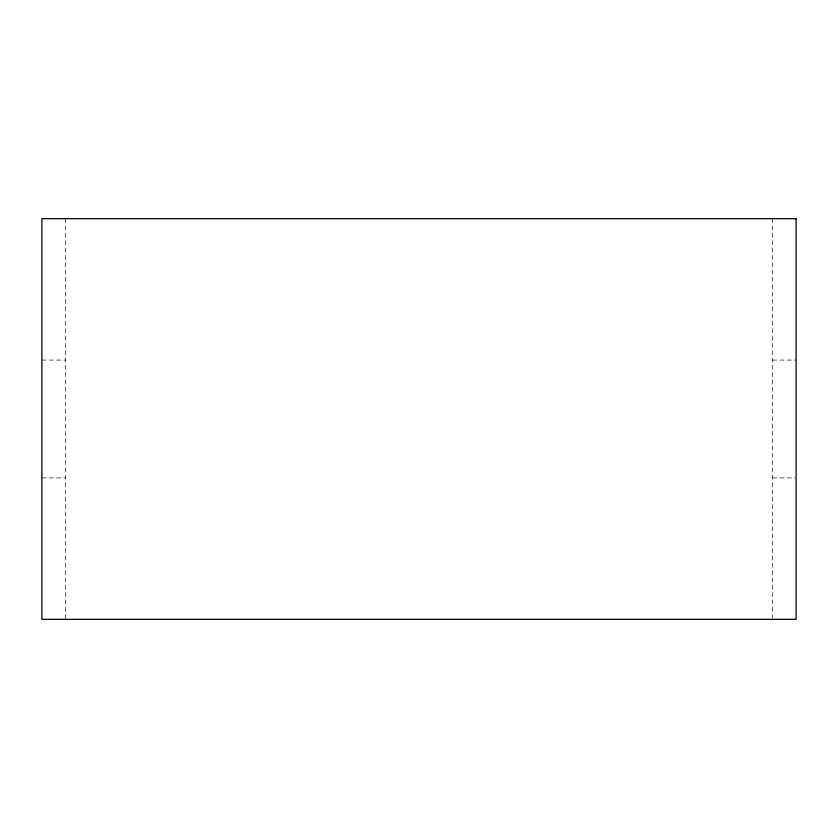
<?xml version="1.0" encoding="UTF-8"?>
<svg xmlns="http://www.w3.org/2000/svg" width="838" height="838" viewBox="0 0 838 838"><rect width="100%" height="100%" fill="white"/><g stroke="black" fill="none" stroke-linecap="round" stroke-linejoin="round"><path stroke-width="0.63" stroke-dasharray="4.19 3.14" d="M41.9 360.078L65.469 360.078M772.531 360.078L796.1 360.078M41.9 477.922L65.469 477.922M772.531 477.922L794.791 477.922M772.531 218.666L772.531 618.025M65.469 218.666L65.469 619.334"/><path stroke-width="1.26" d="M796.1 218.666L41.9 218.666L41.9 619.334L796.1 619.334L796.1 218.666"/></g></svg>
